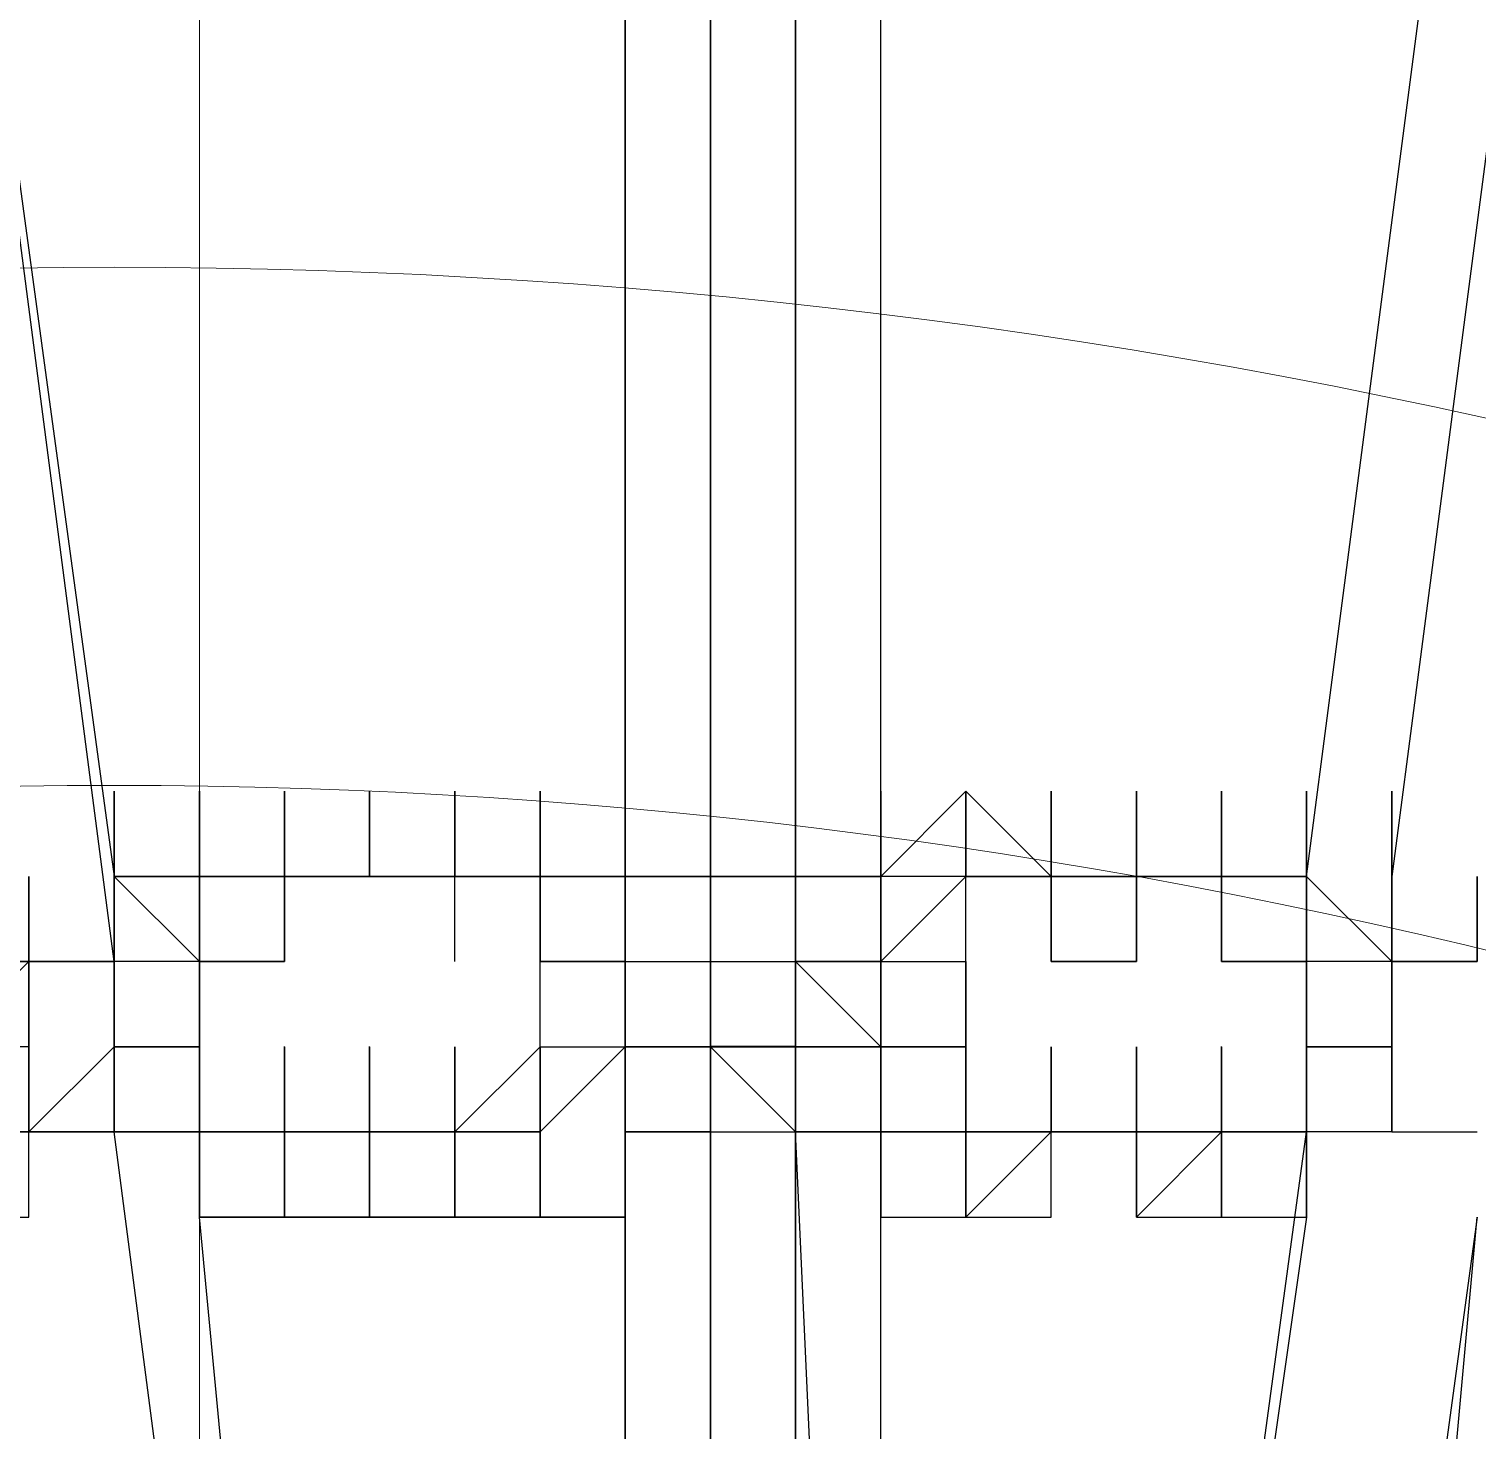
# Model space of a CAD drawing. Header units: inches. Extents: x 3324238 to 135265466, y -1036581 to 20094598.
# Drawn here: x 3353511.255 to 3353512.625, y -519249.617 to -519248.292 of the extents above; entities that cross this region are included whole.
import ezdxf

# ---------------------------------------------------------------- set-up
doc = ezdxf.new("R2010")
doc.units = ezdxf.units.IN
doc.header["$MEASUREMENT"] = 0
doc.layers.add('PDF_Geometry', color=7, linetype='Continuous')

msp = doc.modelspace()

# ---------------------------------------------------------------- linework, layer by layer
at = {"layer": 'PDF_Geometry', "color": 32, "lineweight": 13, "true_color": 0xdd6e00}
for points in [[(3353522.7765, -519332.0817), (3353522.7765, -519254.4915, 1.00015), (3353499.8943, -519254.4915)], [(3353517.2977, -519332.0817), (3353517.2977, -519254.4915, 1.002038), (3353505.3731, -519254.4915), (3353505.3731, -519332.0817)], [(3353516.8143, -519332.0817), (3353516.8143, -519254.4915, 1.000988), (3353505.8566, -519254.4915), (3353505.8566, -519332.0817)]]:
    msp.add_lwpolyline(points, format="xyb", dxfattribs=at)
at = {"layer": 'PDF_Geometry', "color": 252, "lineweight": 13, "true_color": 0x979797}
msp.add_lwpolyline([(3353511.2548, -519254.4915), (3353511.416, -519254.4915), (3353511.416, -519245.6286)], dxfattribs=at)
at = {"layer": 'PDF_Geometry', "lineweight": 25}
for points in [[(3353511.7383, -519249.1738), (3353511.7383, -519249.0932), (3353511.7383, -519249.0126), (3353511.7383, -519249.0932), (3353511.7383, -519249.1738), (3353511.8189, -519249.1738), (3353511.8189, -519249.0932), (3353511.8189, -519249.0126), (3353511.8189, -519249.0932), (3353511.8189, -519249.0126), (3353511.8189, -519249.0932), (3353511.8189, -519247.2401), (3353511.8994, -519247.2401), (3353511.98, -519247.2401), (3353511.98, -519247.1595)], [(3353512.0606, -519249.1738), (3353512.0606, -519249.0932), (3353512.0606, -519249.1738), (3353512.0606, -519249.0932), (3353512.0606, -519249.1738), (3353512.0606, -519249.0932), (3353511.98, -519249.0932), (3353511.98, -519249.1738), (3353511.98, -519249.2544), (3353511.98, -519249.1738), (3353511.98, -519249.0932), (3353511.98, -519249.1738), (3353511.98, -519249.0932), (3353511.98, -519249.0126), (3353511.98, -519249.0932), (3353511.98, -519249.0126), (3353511.98, -519249.0932), (3353511.98, -519247.2401), (3353511.98, -519247.1595)], [(3353512.7857, -519247.1595), (3353512.7857, -519247.2401), (3353512.544, -519249.0932)], [(3353511.6577, -519249.0126), (3353511.6577, -519249.0932), (3353511.6577, -519249.0126), (3353511.6577, -519249.0932), (3353511.6577, -519249.0126), (3353511.6577, -519249.0932), (3353511.6577, -519249.0126), (3353511.6577, -519249.0932), (3353511.6577, -519249.0126), (3353511.6577, -519249.0932), (3353511.6577, -519249.0126), (3353511.6577, -519249.0932), (3353511.7383, -519249.0932), (3353511.7383, -519249.1738), (3353511.7383, -519249.0932), (3353511.8189, -519249.0932), (3353511.8189, -519249.0126), (3353511.8189, -519249.0932), (3353511.8189, -519249.0126), (3353511.8189, -519249.0932), (3353511.8189, -519249.0126), (3353511.8189, -519249.0932), (3353511.8189, -519249.0126), (3353511.8189, -519249.0932), (3353511.8189, -519249.0126), (3353511.8189, -519249.0932), (3353511.8189, -519249.0126), (3353511.8189, -519249.0932), (3353511.8189, -519249.0126), (3353511.8189, -519249.0932), (3353511.8189, -519247.2401), (3353511.8189, -519249.0932), (3353511.8189, -519249.0126)], [(3353511.8994, -519251.1075), (3353511.8994, -519249.3349), (3353511.8994, -519249.2544), (3353511.8994, -519249.1738), (3353511.8994, -519249.0932), (3353511.8994, -519249.0126), (3353511.8994, -519249.0932), (3353511.8994, -519249.1738), (3353511.8994, -519249.2544), (3353511.8994, -519249.1738), (3353511.8994, -519249.0932), (3353511.8994, -519249.0126), (3353511.8994, -519249.0932), (3353511.8994, -519249.0126), (3353511.8994, -519249.0932), (3353511.8994, -519249.1738), (3353511.8994, -519249.0932), (3353511.8994, -519247.2401), (3353511.8994, -519249.0932), (3353511.8994, -519249.1738), (3353511.8994, -519249.0932), (3353511.8994, -519249.1738), (3353511.8994, -519249.2544), (3353511.8994, -519249.3349), (3353511.8189, -519249.3349), (3353511.8189, -519249.4155), (3353511.8189, -519249.3349), (3353511.8189, -519249.2544), (3353511.8189, -519249.1738), (3353511.8189, -519249.0932), (3353511.8994, -519249.0932), (3353511.8189, -519249.0932), (3353511.8189, -519249.1738), (3353511.8994, -519249.1738), (3353511.8994, -519249.2544)], [(3353511.8189, -519251.1075), (3353511.8189, -519249.3349), (3353511.8994, -519249.3349), (3353511.8994, -519249.2544), (3353511.8994, -519249.1738), (3353511.98, -519249.1738), (3353511.98, -519249.0932), (3353511.98, -519249.1738), (3353511.98, -519249.0932), (3353511.98, -519249.0126), (3353511.98, -519249.0932), (3353511.98, -519247.2401), (3353511.98, -519249.0932), (3353511.98, -519249.1738), (3353511.98, -519249.0932), (3353511.98, -519249.1738), (3353511.98, -519249.0932), (3353511.98, -519249.1738), (3353511.98, -519249.0932), (3353511.98, -519249.1738)], [(3353511.98, -519251.1075), (3353511.98, -519249.3349), (3353512.0606, -519249.3349), (3353511.98, -519249.3349), (3353512.0606, -519249.3349), (3353512.0606, -519249.2543), (3353512.0606, -519249.1738), (3353512.0606, -519249.2543), (3353512.0606, -519249.3349), (3353512.1411, -519249.3349), (3353512.1411, -519249.2544), (3353512.1411, -519249.3349), (3353512.0606, -519249.3349), (3353512.0606, -519249.2544), (3353512.0606, -519249.1738), (3353512.0606, -519249.0932), (3353512.0606, -519249.1738), (3353512.0606, -519249.0932), (3353512.0606, -519247.2401)], [(3353511.98, -519247.2401), (3353511.98, -519249.0932), (3353511.98, -519249.1738), (3353511.98, -519249.0932), (3353511.98, -519249.1738), (3353512.0606, -519249.1738), (3353512.1411, -519249.1738), (3353512.1411, -519249.0932), (3353512.1411, -519249.0126), (3353512.1411, -519249.0932), (3353512.2217, -519249.0932), (3353512.2217, -519249.0126), (3353512.2217, -519249.0932), (3353512.2217, -519249.0126), (3353512.2217, -519249.0932), (3353512.2217, -519249.0126), (3353512.2217, -519249.0932), (3353512.2217, -519249.0126), (3353512.2217, -519249.0932), (3353512.1411, -519249.0932), (3353512.1411, -519249.0126), (3353512.1411, -519249.0932), (3353512.1411, -519249.0126), (3353512.1411, -519249.0932), (3353512.1411, -519249.0126), (3353512.1411, -519249.0932), (3353512.2217, -519249.0932), (3353512.1411, -519249.0932), (3353512.1411, -519249.0126), (3353512.1411, -519249.0932), (3353512.1411, -519249.0126), (3353512.1411, -519249.0932), (3353512.1411, -519249.0126), (3353512.1411, -519249.0932), (3353512.2217, -519249.0932), (3353512.3023, -519249.0932)], [(3353512.4634, -519249.3349), (3353512.4634, -519249.2544), (3353512.4634, -519249.1738), (3353512.4634, -519249.0932), (3353512.7051, -519247.2401), (3353512.7857, -519247.2401), (3353512.7857, -519247.3206), (3353512.7857, -519247.2401)], [(3353511.5771, -519251.1881), (3353511.3354, -519249.3349), (3353511.3354, -519249.2544), (3353511.3354, -519249.1738), (3353511.0937, -519247.3206), (3353511.3354, -519249.0932), (3353511.3354, -519249.0126), (3353511.3354, -519249.0932), (3353511.416, -519249.0932), (3353511.4966, -519249.0932), (3353511.5771, -519249.0932), (3353511.4966, -519249.0932), (3353511.4966, -519249.0126), (3353511.4966, -519249.0932), (3353511.4966, -519249.0126), (3353511.4966, -519249.0932), (3353511.4966, -519249.1738), (3353511.416, -519249.1738), (3353511.416, -519249.2544), (3353511.3354, -519249.2544), (3353511.3354, -519249.3349), (3353511.3354, -519249.2544), (3353511.3354, -519249.3349), (3353511.416, -519249.3349), (3353511.416, -519249.2544), (3353511.3354, -519249.2544), (3353511.3354, -519249.1738), (3353511.3354, -519249.2544), (3353511.416, -519249.2544), (3353511.416, -519249.1738), (3353511.416, -519249.0932), (3353511.416, -519249.1738)], [(3353511.2548, -519249.2543), (3353511.2548, -519249.3349), (3353511.2548, -519249.2544), (3353511.2548, -519249.3349), (3353511.1743, -519249.3349), (3353511.1743, -519249.2544), (3353511.1743, -519249.1738), (3353511.1743, -519249.0932), (3353511.1743, -519249.1738), (3353511.1743, -519249.2544), (3353511.2548, -519249.1738), (3353511.3354, -519249.1738), (3353511.3354, -519249.0932), (3353511.3354, -519249.0126), (3353511.3354, -519249.0932), (3353511.416, -519249.1738), (3353511.416, -519249.0932), (3353511.416, -519249.0126), (3353511.416, -519249.0932), (3353511.4966, -519249.0932)], [(3353511.2548, -519249.3349), (3353511.2548, -519249.2544), (3353511.2548, -519249.3349), (3353511.2548, -519249.2544), (3353511.2548, -519249.3349), (3353511.3354, -519249.3349), (3353511.3354, -519249.2544), (3353511.3354, -519249.3349), (3353511.3354, -519249.2544), (3353511.3354, -519249.1738), (3353511.3354, -519249.0932), (3353511.3354, -519249.1738), (3353511.3354, -519249.0932), (3353511.3354, -519249.0126), (3353511.3354, -519249.0932), (3353511.3354, -519249.1738), (3353511.3354, -519249.2544), (3353511.3354, -519249.1738)], [(3353511.98, -519249.0126), (3353511.98, -519249.0932), (3353511.98, -519249.0126), (3353511.98, -519249.0932), (3353511.98, -519249.1738), (3353511.98, -519249.0932), (3353511.98, -519249.1738), (3353511.98, -519249.2544), (3353511.98, -519249.3349), (3353511.98, -519249.2544), (3353511.98, -519249.3349), (3353511.98, -519249.2544), (3353511.98, -519249.3349), (3353512.0606, -519249.3349), (3353511.98, -519249.3349), (3353511.8994, -519249.2544), (3353511.8994, -519249.1738), (3353511.8994, -519249.0932), (3353511.8994, -519249.0126), (3353511.8994, -519249.0932), (3353511.8994, -519249.0126), (3353511.8994, -519249.0932), (3353511.8994, -519249.1738), (3353511.8994, -519249.2544), (3353511.8994, -519249.1738), (3353511.8994, -519249.0932), (3353511.8994, -519249.1738), (3353511.8994, -519249.2544), (3353511.8994, -519249.1738), (3353511.8994, -519249.2544), (3353511.8994, -519249.1738), (3353511.8994, -519249.2544), (3353511.8994, -519249.1738), (3353511.8994, -519249.0932), (3353511.8994, -519249.1738), (3353511.8994, -519249.0932), (3353511.8994, -519249.1738), (3353511.8994, -519249.0932), (3353511.98, -519249.0932), (3353511.8994, -519249.0932), (3353511.8994, -519249.1738), (3353511.8994, -519249.0932), (3353511.8994, -519249.0126), (3353511.8994, -519249.0932), (3353511.8994, -519249.1738), (3353511.8994, -519249.2544), (3353511.8189, -519249.2544), (3353511.8189, -519249.1738), (3353511.8189, -519249.0932), (3353511.8189, -519249.1738), (3353511.8189, -519249.0932), (3353511.8189, -519249.0126), (3353511.8189, -519249.0932), (3353511.7383, -519249.0932), (3353511.6577, -519249.0932), (3353511.5771, -519249.0932), (3353511.5771, -519249.0126), (3353511.5771, -519249.0932), (3353511.5771, -519249.0126), (3353511.5771, -519249.0932), (3353511.4966, -519249.0932), (3353511.416, -519249.0932), (3353511.416, -519249.1738), (3353511.416, -519249.2544), (3353511.416, -519249.3349), (3353511.3354, -519249.3349), (3353511.416, -519249.3349)], [(3353511.416, -519249.0932), (3353511.416, -519249.0126)], [(3353511.5771, -519249.0932), (3353511.5771, -519249.0126), (3353511.5771, -519249.0932), (3353511.6577, -519249.0932), (3353511.7383, -519249.0932), (3353511.6577, -519249.0932), (3353511.6577, -519249.0126), (3353511.6577, -519249.0932), (3353511.5771, -519249.0932), (3353511.4966, -519249.0932)], [(3353511.4966, -519249.0932), (3353511.4966, -519249.0126)], [(3353511.6577, -519249.4155), (3353511.5771, -519249.4155), (3353511.5771, -519249.3349), (3353511.5771, -519249.4155), (3353511.6577, -519249.4155), (3353511.7383, -519249.4155), (3353511.8189, -519249.4155), (3353511.7383, -519249.4155), (3353511.7383, -519249.3349), (3353511.7383, -519249.2544), (3353511.8189, -519249.2544), (3353511.8189, -519249.1738), (3353511.7383, -519249.1738), (3353511.7383, -519249.0932), (3353511.6577, -519249.0932), (3353511.7383, -519249.0932), (3353511.7383, -519249.0126)], [(3353511.5771, -519249.0932), (3353511.5771, -519249.0126)], [(3353511.6577, -519249.1738), (3353511.6577, -519249.0932), (3353511.7383, -519249.0932), (3353511.7383, -519249.0126), (3353511.7383, -519249.0932), (3353511.7383, -519249.0126), (3353511.7383, -519249.0932), (3353511.8189, -519249.0932), (3353511.8189, -519249.0126), (3353511.8189, -519249.0932), (3353511.8189, -519249.1738), (3353511.8189, -519249.2544), (3353511.8189, -519249.3349), (3353511.8189, -519249.2544), (3353511.8189, -519249.1738), (3353511.8189, -519249.0932), (3353511.8189, -519249.0126), (3353511.8189, -519249.0932), (3353511.8994, -519249.0932), (3353511.8994, -519249.1738), (3353511.8994, -519249.2544), (3353511.8994, -519249.3349)], [(3353511.6577, -519249.0932), (3353511.6577, -519249.0126)], [(3353511.6577, -519249.0932), (3353511.6577, -519249.0126)], [(3353511.6577, -519249.0932), (3353511.6577, -519249.0126)], [(3353511.6577, -519249.0932), (3353511.6577, -519249.0126)], [(3353511.6577, -519249.0932), (3353511.6577, -519249.0126)], [(3353511.6577, -519249.0932), (3353511.6577, -519249.0126)], [(3353511.6577, -519249.0932), (3353511.6577, -519249.0126)], [(3353511.6577, -519249.0932), (3353511.6577, -519249.0126)], [(3353511.6577, -519249.0932), (3353511.6577, -519249.0126)], [(3353511.6577, -519249.0932), (3353511.6577, -519249.0126)], [(3353511.6577, -519249.0932), (3353511.6577, -519249.0126)], [(3353511.8188, -519249.0932), (3353511.8188, -519249.0126)], [(3353511.8188, -519249.0932), (3353511.8188, -519249.0126)], [(3353511.8188, -519249.0932), (3353511.8188, -519249.0126)], [(3353511.8189, -519249.1738), (3353511.8189, -519249.0932), (3353511.8189, -519249.0126)], [(3353511.8189, -519249.0932), (3353511.8189, -519249.0126)], [(3353511.8189, -519249.0932), (3353511.8189, -519249.0126)], [(3353511.8994, -519249.1738), (3353511.8994, -519249.0932), (3353511.8994, -519249.0126)], [(3353511.8994, -519249.0126), (3353511.8994, -519249.0932), (3353511.8994, -519249.1738), (3353511.8994, -519249.2544), (3353511.8994, -519249.1738), (3353511.8994, -519249.2544), (3353511.8994, -519249.1738), (3353511.8994, -519249.0932)], [(3353512.0606, -519249.1738), (3353512.0606, -519249.0932), (3353511.98, -519249.0932), (3353511.98, -519249.0126), (3353511.98, -519249.0932), (3353511.98, -519249.1738), (3353511.98, -519249.2544), (3353511.8994, -519249.2544), (3353511.8994, -519249.1738), (3353511.8994, -519249.0932), (3353511.8994, -519249.0126)], [(3353511.8994, -519249.0932), (3353511.8994, -519249.0126)], [(3353511.8994, -519249.0932), (3353511.8994, -519249.0126)], [(3353511.8994, -519249.0932), (3353511.8994, -519249.0126)], [(3353511.8994, -519249.0126), (3353511.8994, -519249.0932), (3353511.8994, -519249.1738), (3353511.98, -519249.1738), (3353511.98, -519249.0932), (3353511.98, -519249.1738), (3353511.98, -519249.0932), (3353511.98, -519249.1738), (3353511.98, -519249.0932), (3353511.98, -519249.1738), (3353511.98, -519249.0932), (3353511.98, -519249.0126), (3353511.98, -519249.0932), (3353511.98, -519249.0126)], [(3353511.8994, -519249.0932), (3353511.8994, -519249.0126)], [(3353511.8994, -519249.0932), (3353511.8994, -519249.0126)], [(3353511.8994, -519249.0932), (3353511.8994, -519249.0126)], [(3353511.8994, -519249.0932), (3353511.8994, -519249.0126)], [(3353511.8994, -519249.0932), (3353511.8994, -519249.0126)], [(3353511.8994, -519249.0932), (3353511.8994, -519249.0126)], [(3353512.0606, -519249.2543), (3353512.0606, -519249.1738), (3353511.98, -519249.1738), (3353511.98, -519249.0932), (3353511.98, -519249.0126)], [(3353511.98, -519249.0932), (3353511.98, -519249.0126)], [(3353511.98, -519249.0932), (3353511.98, -519249.0126)], [(3353511.98, -519249.1738), (3353511.98, -519249.0932), (3353511.98, -519249.0126)], [(3353511.98, -519249.0932), (3353511.98, -519249.0126)], [(3353511.98, -519249.0932), (3353511.98, -519249.0126)], [(3353511.98, -519249.0932), (3353511.98, -519249.0126)], [(3353511.98, -519249.0932), (3353511.98, -519249.1738), (3353511.98, -519249.0932), (3353511.98, -519249.0126)], [(3353511.98, -519249.0932), (3353511.98, -519249.0126)], [(3353512.2217, -519251.1075), (3353512.4634, -519249.3349), (3353512.4634, -519249.2544), (3353512.4634, -519249.1738), (3353512.4634, -519249.0932), (3353512.4634, -519249.0126), (3353512.4634, -519249.0932), (3353512.4634, -519249.0126), (3353512.4634, -519249.0932), (3353512.4634, -519249.0126), (3353512.4634, -519249.0932), (3353512.4634, -519249.0126), (3353512.4634, -519249.0932), (3353512.3829, -519249.0932), (3353512.3829, -519249.0126), (3353512.3829, -519249.0932), (3353512.3829, -519249.0126), (3353512.3829, -519249.0932), (3353512.3829, -519249.0126), (3353512.3829, -519249.0932), (3353512.3829, -519249.0126), (3353512.3829, -519249.0932), (3353512.3023, -519249.0932), (3353512.2217, -519249.0932), (3353512.1411, -519249.0932), (3353512.1411, -519249.0126), (3353512.1411, -519249.0932), (3353512.1411, -519249.0126), (3353512.1411, -519249.0932), (3353512.1411, -519249.0126), (3353512.1411, -519249.0932), (3353512.1411, -519249.0126), (3353512.1411, -519249.0932), (3353512.1411, -519249.0126), (3353512.1411, -519249.0932), (3353512.1411, -519249.0126), (3353512.1411, -519249.0932), (3353512.2217, -519249.0932), (3353512.1411, -519249.0932), (3353512.0606, -519249.0932), (3353512.0606, -519249.0126), (3353512.0606, -519249.0932), (3353512.0606, -519249.0126), (3353512.0606, -519249.0932), (3353512.0606, -519249.0126), (3353512.0606, -519249.0932), (3353512.0606, -519249.1738), (3353512.0606, -519249.0932), (3353512.0606, -519249.0126)], [(3353512.0606, -519249.0932), (3353512.0606, -519249.0126)], [(3353512.0606, -519249.0932), (3353512.0606, -519249.0126)], [(3353512.0606, -519249.0932), (3353512.0606, -519249.0126)], [(3353512.0606, -519249.0932), (3353512.0606, -519249.0126)], [(3353512.0606, -519249.0932), (3353512.0606, -519249.0126)], [(3353512.0606, -519249.0932), (3353512.0606, -519249.0126)], [(3353512.0606, -519249.0932), (3353512.0606, -519249.0126)], [(3353512.0606, -519249.0932), (3353512.0606, -519249.0126)], [(3353512.0606, -519249.0932), (3353512.0606, -519249.0126)], [(3353512.1411, -519249.0932), (3353512.1411, -519249.0126)], [(3353512.1411, -519249.0932), (3353512.1411, -519249.0126)], [(3353512.1411, -519249.0932), (3353512.1411, -519249.0126)], [(3353512.1411, -519249.0932), (3353512.1411, -519249.0126)], [(3353512.1411, -519249.0932), (3353512.1411, -519249.0126)], [(3353512.2217, -519249.0932), (3353512.2217, -519249.0126)], [(3353512.2217, -519249.0932), (3353512.2217, -519249.0126)], [(3353512.3023, -519249.4155), (3353512.3829, -519249.3349), (3353512.3829, -519249.2544), (3353512.3829, -519249.3349), (3353512.4634, -519249.3349), (3353512.4634, -519249.4155), (3353512.4634, -519249.3349), (3353512.4634, -519249.2544), (3353512.4634, -519249.1738), (3353512.3829, -519249.1738), (3353512.4634, -519249.1738), (3353512.3829, -519249.1738), (3353512.3829, -519249.0932), (3353512.3023, -519249.0932), (3353512.3829, -519249.0932), (3353512.4634, -519249.0932), (3353512.4634, -519249.0126), (3353512.4634, -519249.0932), (3353512.4634, -519249.1738), (3353512.4634, -519249.2544), (3353512.544, -519249.2544), (3353512.544, -519249.3349), (3353512.544, -519249.2544), (3353512.544, -519249.3349), (3353512.544, -519249.2544), (3353512.544, -519249.1738), (3353512.544, -519249.0932), (3353512.544, -519249.0126), (3353512.544, -519249.0932), (3353512.544, -519249.1738), (3353512.4634, -519249.0932), (3353512.3829, -519249.0932), (3353512.3829, -519249.1738), (3353512.3829, -519249.0932), (3353512.3829, -519249.1738), (3353512.3829, -519249.0932)], [(3353512.3023, -519249.0932), (3353512.3023, -519249.0126)], [(3353512.3023, -519249.0932), (3353512.3023, -519249.0126)], [(3353512.3023, -519249.0932), (3353512.3023, -519249.0126)], [(3353512.3023, -519249.0932), (3353512.3023, -519249.0126)], [(3353512.3828, -519249.0932), (3353512.3828, -519249.0126)], [(3353512.3829, -519249.1738), (3353512.3829, -519249.0932), (3353512.3829, -519249.0126)], [(3353512.3829, -519249.0932), (3353512.3829, -519249.0126)], [(3353512.3829, -519249.0932), (3353512.3829, -519249.0126)], [(3353512.3829, -519249.0932), (3353512.3829, -519249.0126)], [(3353512.4634, -519249.0932), (3353512.4634, -519249.0126)], [(3353512.4634, -519249.0932), (3353512.4634, -519249.0126)], [(3353512.4634, -519249.0932), (3353512.4634, -519249.0126)], [(3353512.4634, -519249.1738), (3353512.4634, -519249.0932), (3353512.4634, -519249.0126)], [(3353512.544, -519249.0932), (3353512.544, -519249.0126)], [(3353511.1743, -519249.1738), (3353511.2548, -519249.1738), (3353511.2548, -519249.0932), (3353511.2548, -519249.1738), (3353511.2548, -519249.0932), (3353511.2548, -519249.1738), (3353511.2548, -519249.0932), (3353511.2548, -519249.1738), (3353511.2548, -519249.0932), (3353511.2548, -519249.1738), (3353511.2548, -519249.0932), (3353511.2548, -519249.1738), (3353511.2548, -519249.0932), (3353511.2548, -519249.1738), (3353511.1743, -519249.1738)], [(3353511.1743, -519249.3349), (3353511.2548, -519249.3349), (3353511.2548, -519249.2544), (3353511.2548, -519249.3349), (3353511.2548, -519249.2544), (3353511.2548, -519249.1738), (3353511.2548, -519249.0932), (3353511.2548, -519249.1738), (3353511.3354, -519249.1738), (3353511.3354, -519249.2544), (3353511.3354, -519249.1738), (3353511.3354, -519249.2544), (3353511.3354, -519249.1738), (3353511.3354, -519249.0932), (3353511.3354, -519249.1738), (3353511.2548, -519249.1738)], [(3353511.5771, -519251.1075), (3353511.416, -519249.4155), (3353511.416, -519249.3349), (3353511.416, -519249.2544), (3353511.416, -519249.3349), (3353511.416, -519249.2544), (3353511.416, -519249.3349), (3353511.416, -519249.2544), (3353511.416, -519249.1738), (3353511.416, -519249.0932), (3353511.416, -519249.1738), (3353511.4966, -519249.1738), (3353511.416, -519249.1738), (3353511.416, -519249.0932), (3353511.416, -519249.1738), (3353511.3354, -519249.1738), (3353511.3354, -519249.2544), (3353511.3354, -519249.1738), (3353511.3354, -519249.2544), (3353511.3354, -519249.3349), (3353511.2548, -519249.3349), (3353511.2548, -519249.2544), (3353511.2548, -519249.3349), (3353511.2548, -519249.2544), (3353511.2548, -519249.3349), (3353511.2548, -519249.2544), (3353511.2548, -519249.3349), (3353511.2548, -519249.2544), (3353511.2548, -519249.3349), (3353511.2548, -519249.2544), (3353511.2548, -519249.1738), (3353511.2548, -519249.2544), (3353511.2548, -519249.3349), (3353511.2548, -519249.2544), (3353511.2548, -519249.3349), (3353511.2548, -519249.2544)], [(3353511.3354, -519249.2543), (3353511.3354, -519249.1738), (3353511.3354, -519249.0932)], [(3353511.3354, -519249.3349), (3353511.3354, -519249.2544), (3353511.3354, -519249.1738), (3353511.3354, -519249.0932)], [(3353511.3354, -519249.0932), (3353511.416, -519249.0932), (3353511.3354, -519249.0932)], [(3353511.416, -519249.1738), (3353511.416, -519249.0932)], [(3353511.4966, -519249.1738), (3353511.4966, -519249.0932)], [(3353511.7383, -519249.4155), (3353511.6577, -519249.4155), (3353511.6577, -519249.3349), (3353511.6577, -519249.4155), (3353511.5771, -519249.4155), (3353511.5771, -519249.3349), (3353511.6577, -519249.3349), (3353511.6577, -519249.4155), (3353511.6577, -519249.3349), (3353511.5771, -519249.3349), (3353511.5771, -519249.4155), (3353511.4966, -519249.4155), (3353511.5771, -519249.4155), (3353511.5771, -519249.3349), (3353511.6577, -519249.3349), (3353511.6577, -519249.2544), (3353511.6577, -519249.3349), (3353511.6577, -519249.2544), (3353511.6577, -519249.3349), (3353511.6577, -519249.2544), (3353511.6577, -519249.3349), (3353511.6577, -519249.2544), (3353511.6577, -519249.3349), (3353511.6577, -519249.2544), (3353511.6577, -519249.3349), (3353511.6577, -519249.2544), (3353511.6577, -519249.3349), (3353511.7383, -519249.3349), (3353511.7383, -519249.4155), (3353511.7383, -519249.3349), (3353511.7383, -519249.4155), (3353511.7383, -519249.3349), (3353511.7383, -519249.4155), (3353511.8189, -519249.4155), (3353511.8189, -519249.3349), (3353511.8189, -519249.2544), (3353511.8189, -519249.1738), (3353511.8189, -519249.0932)], [(3353511.4966, -519249.0932), (3353511.4966, -519249.1738), (3353511.4966, -519249.0932)], [(3353511.4966, -519249.0932), (3353511.4966, -519249.1738)], [(3353511.4966, -519249.0932), (3353511.4966, -519249.1738)], [(3353511.5771, -519249.0932), (3353511.4966, -519249.0932)], [(3353511.6577, -519249.0932), (3353511.5771, -519249.0932), (3353511.6577, -519249.0932)], [(3353511.7383, -519249.0932), (3353511.6577, -519249.0932), (3353511.7383, -519249.0932)], [(3353511.7383, -519249.0932), (3353511.6577, -519249.0932), (3353511.7383, -519249.0932)], [(3353511.7383, -519249.0932), (3353511.6577, -519249.0932), (3353511.7383, -519249.0932)], [(3353511.8188, -519249.0932), (3353511.7383, -519249.0932)], [(3353511.7383, -519249.0932), (3353511.7383, -519249.1738), (3353511.7383, -519249.0932)], [(3353511.7383, -519249.1738), (3353511.7383, -519249.0932)], [(3353511.7383, -519249.1738), (3353511.7383, -519249.0932)], [(3353511.7383, -519249.1738), (3353511.7383, -519249.0932)], [(3353511.7383, -519249.1738), (3353511.7383, -519249.0932)], [(3353511.7383, -519249.0932), (3353511.7383, -519249.1738)], [(3353511.8188, -519249.1738), (3353511.8188, -519249.0932)], [(3353511.8188, -519249.1738), (3353511.8188, -519249.0932)], [(3353511.8994, -519249.2543), (3353511.8994, -519249.1738), (3353511.8994, -519249.0932), (3353511.8188, -519249.0932)], [(3353511.8189, -519249.2544), (3353511.8189, -519249.1738), (3353511.8189, -519249.0932), (3353511.8189, -519249.1738)], [(3353511.8189, -519249.0932), (3353511.8994, -519249.0932)], [(3353511.8189, -519249.1738), (3353511.8189, -519249.0932)], [(3353511.8189, -519249.1738), (3353511.8189, -519249.0932)], [(3353511.8994, -519249.2543), (3353511.8994, -519249.1738), (3353511.8994, -519249.2543), (3353511.8994, -519249.1738), (3353511.8994, -519249.0932), (3353511.8994, -519249.1738)], [(3353511.8994, -519249.1738), (3353511.8994, -519249.0932)], [(3353511.8994, -519249.2543), (3353511.8994, -519249.1738), (3353511.8994, -519249.0932)], [(3353511.8994, -519249.1738), (3353511.8994, -519249.0932)], [(3353511.8994, -519249.0932), (3353511.8994, -519249.1738)], [(3353511.98, -519249.0932), (3353511.8994, -519249.0932), (3353511.98, -519249.0932)], [(3353511.8994, -519249.1738), (3353511.98, -519249.1738), (3353511.98, -519249.2544), (3353511.98, -519249.1738), (3353511.98, -519249.2544), (3353511.98, -519249.1738), (3353511.98, -519249.2544), (3353511.98, -519249.1738), (3353511.98, -519249.0932), (3353512.0606, -519249.0932)], [(3353511.8994, -519249.1738), (3353511.8994, -519249.0932)], [(3353511.8994, -519249.2544), (3353511.8994, -519249.1738), (3353511.8994, -519249.0932), (3353511.8994, -519249.1738)], [(3353511.8994, -519249.1738), (3353511.8994, -519249.0932)], [(3353511.8994, -519249.1738), (3353511.8994, -519249.0932)], [(3353511.98, -519249.1738), (3353511.98, -519249.0932)], [(3353511.98, -519249.1738), (3353511.98, -519249.0932)], [(3353511.98, -519249.1738), (3353511.98, -519249.0932)], [(3353511.98, -519249.1738), (3353511.98, -519249.0932)], [(3353511.98, -519249.1738), (3353511.98, -519249.0932)], [(3353511.98, -519249.1738), (3353511.98, -519249.0932)], [(3353511.98, -519249.1738), (3353511.98, -519249.0932)], [(3353511.98, -519249.0932), (3353512.0606, -519249.0932), (3353511.98, -519249.0932)], [(3353511.98, -519249.1738), (3353511.98, -519249.0932)], [(3353511.98, -519249.3349), (3353511.98, -519249.2543), (3353511.98, -519249.1738), (3353511.98, -519249.0932)], [(3353511.98, -519249.2544), (3353511.98, -519249.1738), (3353511.98, -519249.0932)], [(3353512.0606, -519249.1738), (3353512.0606, -519249.0932)], [(3353512.0606, -519249.1738), (3353512.0606, -519249.0932)], [(3353512.0606, -519249.1738), (3353512.0606, -519249.0932)], [(3353512.0606, -519249.1738), (3353512.0606, -519249.0932)], [(3353512.0606, -519249.1738), (3353512.0606, -519249.0932)], [(3353512.0606, -519249.1738), (3353512.0606, -519249.0932)], [(3353512.0606, -519249.1738), (3353512.0606, -519249.0932)], [(3353512.1411, -519249.0932), (3353512.0606, -519249.1738)], [(3353512.0606, -519249.1738), (3353512.0606, -519249.0932)], [(3353512.2217, -519249.0932), (3353512.1411, -519249.0932)], [(3353512.544, -519249.0932), (3353512.544, -519249.1738), (3353512.544, -519249.0932), (3353512.544, -519249.1738), (3353512.544, -519249.0932), (3353512.544, -519249.1738), (3353512.544, -519249.0932), (3353512.544, -519249.1738), (3353512.544, -519249.2544), (3353512.544, -519249.3349), (3353512.4634, -519249.3349), (3353512.3829, -519249.3349), (3353512.3829, -519249.2544), (3353512.3829, -519249.3349), (3353512.3829, -519249.4155), (3353512.3829, -519249.3349), (3353512.3829, -519249.2544), (3353512.3829, -519249.3349), (3353512.3023, -519249.3349), (3353512.3023, -519249.2544), (3353512.3023, -519249.3349), (3353512.3829, -519249.3349), (3353512.3829, -519249.2544), (3353512.3829, -519249.3349), (3353512.3829, -519249.2544), (3353512.3829, -519249.3349), (3353512.3023, -519249.3349), (3353512.3829, -519249.3349), (3353512.3023, -519249.3349), (3353512.3023, -519249.4155), (3353512.3829, -519249.4155), (3353512.4634, -519249.4155), (3353512.4634, -519249.3349), (3353512.4634, -519249.2544), (3353512.4634, -519249.3349), (3353512.4634, -519249.4155), (3353512.2217, -519251.1075)], [(3353512.3829, -519249.0932), (3353512.3023, -519249.0932)], [(3353512.3829, -519249.1738), (3353512.3829, -519249.0932), (3353512.3829, -519249.1738)], [(3353512.3829, -519249.1738), (3353512.3829, -519249.0932)], [(3353512.544, -519249.1738), (3353512.4634, -519249.1738), (3353512.4634, -519249.0932)], [(3353512.4634, -519249.1738), (3353512.4634, -519249.0932)], [(3353512.544, -519249.1738), (3353512.544, -519249.0932)], [(3353512.544, -519249.1738), (3353512.544, -519249.0932)], [(3353511.416, -519249.3349), (3353511.416, -519249.2544), (3353511.3354, -519249.2544), (3353511.3354, -519249.1738), (3353511.3354, -519249.2544), (3353511.2548, -519249.3349), (3353511.3354, -519249.3349), (3353511.3354, -519249.2544), (3353511.3354, -519249.1738), (3353511.3354, -519249.2544), (3353511.3354, -519249.3349)], [(3353511.416, -519249.1738), (3353511.416, -519249.2544), (3353511.416, -519249.1738)], [(3353511.416, -519249.2543), (3353511.416, -519249.1738)], [(3353511.416, -519249.2543), (3353511.416, -519249.1738)], [(3353511.6577, -519251.1075), (3353511.6577, -519251.1881), (3353511.7383, -519251.1881), (3353511.8189, -519251.1881), (3353511.8189, -519251.1075), (3353511.8189, -519249.4155), (3353511.8189, -519249.3349), (3353511.8189, -519249.2544), (3353511.8189, -519249.1738), (3353511.8189, -519249.2544), (3353511.8189, -519249.1738), (3353511.8189, -519249.2544), (3353511.8994, -519249.2544)], [(3353511.7383, -519249.2544), (3353511.7383, -519249.1738)], [(3353511.7383, -519249.3349), (3353511.7383, -519249.2544), (3353511.7383, -519249.3349), (3353511.7383, -519249.2544), (3353511.7383, -519249.1738)], [(3353511.8188, -519249.2544), (3353511.8188, -519249.1738)], [(3353511.8188, -519249.3349), (3353511.8188, -519249.2543), (3353511.8188, -519249.1738)], [(3353511.8188, -519249.2544), (3353511.8188, -519249.1738)], [(3353511.8188, -519249.2544), (3353511.8188, -519249.1738)], [(3353511.8188, -519249.2544), (3353511.8188, -519249.1738)], [(3353511.8189, -519249.2544), (3353511.8189, -519249.1738), (3353511.8189, -519249.2544)], [(3353511.8189, -519249.2544), (3353511.8189, -519249.1738)], [(3353511.8189, -519249.2544), (3353511.8189, -519249.1738)], [(3353511.8189, -519249.2544), (3353511.8189, -519249.1738)], [(3353511.8189, -519249.2544), (3353511.8189, -519249.1738)], [(3353511.8189, -519249.1738), (3353511.8994, -519249.1738)], [(3353511.8189, -519249.2544), (3353511.8189, -519249.1738)], [(3353511.8189, -519249.2544), (3353511.8189, -519249.1738)], [(3353511.8189, -519249.2544), (3353511.8189, -519249.1738)], [(3353511.8189, -519249.2544), (3353511.8189, -519249.1738)], [(3353511.8189, -519249.2544), (3353511.8189, -519249.1738)], [(3353511.8189, -519249.2544), (3353511.8189, -519249.1738)], [(3353511.8189, -519249.2544), (3353511.8189, -519249.1738)], [(3353511.8189, -519249.2544), (3353511.8189, -519249.1738)], [(3353511.8189, -519249.2544), (3353511.8189, -519249.1738)], [(3353511.8189, -519249.2544), (3353511.8189, -519249.1738)], [(3353511.8189, -519249.2544), (3353511.8189, -519249.1738)], [(3353511.8189, -519249.2544), (3353511.8189, -519249.1738)], [(3353511.8994, -519249.2544), (3353511.8994, -519249.1738)], [(3353511.8994, -519249.2544), (3353511.8994, -519249.1738)], [(3353511.8994, -519251.1075), (3353511.8994, -519249.3349), (3353511.8994, -519249.2543), (3353511.8994, -519249.3349), (3353511.98, -519249.3349), (3353511.98, -519249.2544), (3353511.98, -519249.1738), (3353511.98, -519249.2544), (3353512.0606, -519249.2544), (3353512.0606, -519249.3349), (3353512.0606, -519249.2544), (3353512.1411, -519249.2544), (3353512.1411, -519249.1738), (3353512.1411, -519249.2544), (3353512.1411, -519249.3349), (3353512.0606, -519249.3349), (3353512.0606, -519249.4155), (3353512.1411, -519249.4155), (3353512.1411, -519249.3349), (3353512.2217, -519249.3349)], [(3353511.8994, -519249.2544), (3353511.8994, -519249.1738)], [(3353511.8994, -519249.2544), (3353511.98, -519249.2544), (3353511.98, -519249.3349), (3353511.98, -519249.2544), (3353511.98, -519249.1738), (3353512.0606, -519249.2544), (3353511.98, -519249.2544), (3353511.98, -519249.3349), (3353511.98, -519249.2544), (3353511.98, -519249.1738)], [(3353511.8994, -519249.2544), (3353511.8994, -519249.1738)], [(3353511.8994, -519249.2544), (3353511.8994, -519249.1738)], [(3353511.8994, -519249.1738), (3353511.98, -519249.1738)], [(3353511.8994, -519249.2544), (3353511.8994, -519249.1738)], [(3353511.98, -519249.2544), (3353511.98, -519249.1738)], [(3353511.98, -519249.2544), (3353511.98, -519249.1738)], [(3353511.98, -519249.2544), (3353511.98, -519249.1738)], [(3353511.98, -519249.2544), (3353511.98, -519249.1738)], [(3353511.98, -519249.2543), (3353511.98, -519249.1738)], [(3353511.98, -519249.2544), (3353511.98, -519249.1738)], [(3353512.0606, -519249.1738), (3353511.98, -519249.1738)], [(3353511.98, -519249.1738), (3353512.0606, -519249.1738), (3353511.98, -519249.1738)], [(3353511.98, -519249.1738), (3353512.0606, -519249.1738)], [(3353511.98, -519249.2544), (3353511.98, -519249.1738)], [(3353511.98, -519249.2543), (3353511.98, -519249.1738)], [(3353511.98, -519249.2544), (3353511.98, -519249.1738)], [(3353512.0606, -519249.2544), (3353512.0606, -519249.1738)], [(3353512.0606, -519249.2544), (3353512.0606, -519249.1738)], [(3353512.0606, -519249.2544), (3353512.0606, -519249.1738)], [(3353512.0606, -519249.2544), (3353512.0606, -519249.1738)], [(3353512.0606, -519249.2544), (3353512.0606, -519249.1738)], [(3353512.0606, -519249.1738), (3353512.0606, -519249.2544)], [(3353512.0606, -519249.2544), (3353512.0606, -519249.1738)], [(3353512.0606, -519249.2544), (3353512.0606, -519249.1738)], [(3353512.0606, -519249.1738), (3353512.0606, -519249.2544)], [(3353512.4634, -519249.1738), (3353512.4634, -519249.2544), (3353512.4634, -519249.1738), (3353512.4634, -519249.2544), (3353512.4634, -519249.1738), (3353512.4634, -519249.2544), (3353512.4634, -519249.1738), (3353512.4634, -519249.2544), (3353512.4634, -519249.1738), (3353512.4634, -519249.2544), (3353512.544, -519249.2544), (3353512.544, -519249.3349), (3353512.6246, -519249.3349)], [(3353512.4634, -519249.1738), (3353512.4634, -519249.2544), (3353512.4634, -519249.1738)], [(3353512.4634, -519249.2544), (3353512.4634, -519249.1738)], [(3353512.4634, -519249.2544), (3353512.4634, -519249.1738)], [(3353512.4634, -519249.2544), (3353512.4634, -519249.1738)], [(3353512.4634, -519249.1738), (3353512.4634, -519249.2544)], [(3353512.4634, -519249.2544), (3353512.4634, -519249.1738)], [(3353512.4634, -519249.2544), (3353512.4634, -519249.1738)], [(3353512.4634, -519249.3349), (3353512.4634, -519249.2544), (3353512.4634, -519249.1738)], [(3353512.4634, -519249.4155), (3353512.4634, -519249.3349), (3353512.4634, -519249.2544), (3353512.4634, -519249.1738)], [(3353512.544, -519249.2544), (3353512.4634, -519249.2544), (3353512.4634, -519249.1738)], [(3353512.6246, -519249.1738), (3353512.544, -519249.1738), (3353512.544, -519249.2544), (3353512.544, -519249.1738), (3353512.6246, -519249.1738)], [(3353512.6246, -519249.1738), (3353512.544, -519249.1738), (3353512.544, -519249.2544), (3353512.544, -519249.3349), (3353512.6246, -519249.3349)], [(3353512.544, -519249.3349), (3353512.544, -519249.2544), (3353512.544, -519249.1738)], [(3353512.544, -519249.2544), (3353512.544, -519249.1738)], [(3353511.1743, -519249.4155), (3353511.2548, -519249.4155), (3353511.2548, -519249.3349), (3353511.2548, -519249.2544), (3353511.1743, -519249.2544)], [(3353511.2549, -519249.3349), (3353511.2549, -519249.2543)], [(3353511.3354, -519249.3349), (3353511.3354, -519249.2543)], [(3353511.3354, -519249.2544), (3353511.416, -519249.2544), (3353511.3354, -519249.2544)], [(3353511.416, -519249.3349), (3353511.416, -519249.2544)], [(3353511.416, -519249.2544), (3353511.416, -519249.3349), (3353511.4966, -519249.3349), (3353511.5771, -519249.3349), (3353511.6577, -519249.3349), (3353511.7383, -519249.3349), (3353511.6577, -519249.3349), (3353511.6577, -519249.2544), (3353511.6577, -519249.3349), (3353511.7383, -519249.3349)], [(3353511.416, -519249.3349), (3353511.416, -519249.2544)], [(3353511.4966, -519249.3349), (3353511.4966, -519249.2543)], [(3353511.4966, -519249.3349), (3353511.4966, -519249.2544)], [(3353511.4966, -519249.3349), (3353511.4966, -519249.2544)], [(3353511.4966, -519249.3349), (3353511.4966, -519249.2544)], [(3353511.4966, -519249.3349), (3353511.4966, -519249.2544)], [(3353511.4966, -519249.3349), (3353511.4966, -519249.2544)], [(3353511.4966, -519249.3349), (3353511.4966, -519249.2544)], [(3353511.4966, -519249.3349), (3353511.4966, -519249.2544)], [(3353511.4966, -519249.3349), (3353511.4966, -519249.2544)], [(3353511.4966, -519249.3349), (3353511.4966, -519249.2544)], [(3353511.5771, -519249.3349), (3353511.5771, -519249.2543)], [(3353511.5771, -519249.3349), (3353511.5771, -519249.2544)], [(3353511.6577, -519249.3349), (3353511.6577, -519249.2544)], [(3353511.6577, -519249.3349), (3353511.6577, -519249.2544)], [(3353511.6577, -519249.3349), (3353511.6577, -519249.2544)], [(3353511.6577, -519249.3349), (3353511.6577, -519249.2544)], [(3353511.6577, -519249.3349), (3353511.6577, -519249.2544)], [(3353511.6577, -519249.3349), (3353511.6577, -519249.2544)], [(3353511.6577, -519249.3349), (3353511.6577, -519249.2544)], [(3353511.7383, -519249.2544), (3353511.8189, -519249.2544)], [(3353511.7383, -519249.2544), (3353511.7383, -519249.3349)], [(3353511.7383, -519249.3349), (3353511.7383, -519249.2544)], [(3353511.7383, -519249.3349), (3353511.7383, -519249.2544)], [(3353511.7383, -519249.3349), (3353511.7383, -519249.2544), (3353511.8189, -519249.2544)], [(3353511.7383, -519249.3349), (3353511.7383, -519249.2544)], [(3353511.7383, -519249.3349), (3353511.7383, -519249.2544)], [(3353511.7383, -519249.3349), (3353511.7383, -519249.2544)], [(3353511.7383, -519249.3349), (3353511.7383, -519249.2544)], [(3353511.7383, -519249.3349), (3353511.8189, -519249.2544)], [(3353511.7383, -519249.3349), (3353511.7383, -519249.2544)], [(3353511.7383, -519249.3349), (3353511.7383, -519249.2544)], [(3353511.7383, -519249.3349), (3353511.7383, -519249.2544)], [(3353511.7383, -519249.3349), (3353511.7383, -519249.2544)], [(3353511.7383, -519249.3349), (3353511.7383, -519249.2544)], [(3353511.7383, -519249.3349), (3353511.7383, -519249.2544)], [(3353511.7383, -519249.3349), (3353511.7383, -519249.2544)], [(3353511.7383, -519249.3349), (3353511.7383, -519249.2544)], [(3353511.8188, -519249.3349), (3353511.8188, -519249.2544)], [(3353511.8188, -519249.3349), (3353511.8188, -519249.2544)], [(3353511.8189, -519249.3349), (3353511.8189, -519249.2543)], [(3353511.8189, -519249.3349), (3353511.8189, -519249.2544)], [(3353511.8189, -519249.3349), (3353511.8189, -519249.2544)], [(3353511.8994, -519249.2544), (3353511.8189, -519249.2544)], [(3353511.8189, -519249.4155), (3353511.8189, -519249.3349), (3353511.8189, -519249.2544)], [(3353511.8994, -519249.2544), (3353511.8189, -519249.2544)], [(3353511.8189, -519249.3349), (3353511.8189, -519249.2544)], [(3353511.8189, -519249.3349), (3353511.8189, -519249.2544)], [(3353511.8189, -519249.3349), (3353511.8189, -519249.2544)], [(3353511.8189, -519249.3349), (3353511.8189, -519249.2544)], [(3353511.8189, -519249.3349), (3353511.8189, -519249.2544)], [(3353511.8189, -519249.3349), (3353511.8189, -519249.2544)], [(3353511.8189, -519249.3349), (3353511.8189, -519249.2544)], [(3353511.8189, -519249.3349), (3353511.8189, -519249.2544)], [(3353511.8189, -519249.3349), (3353511.8189, -519249.2544)], [(3353511.8189, -519249.3349), (3353511.8189, -519249.2544)], [(3353511.98, -519249.2543), (3353511.8994, -519249.2543)], [(3353511.98, -519249.2544), (3353511.8994, -519249.2544)], [(3353511.8994, -519249.3349), (3353511.8994, -519249.2544)], [(3353511.8994, -519249.3349), (3353511.8994, -519249.2544)], [(3353511.98, -519249.3349), (3353511.98, -519249.2543)], [(3353512.0606, -519249.2544), (3353511.98, -519249.2544)], [(3353512.0606, -519249.2544), (3353511.98, -519249.2544)], [(3353511.98, -519249.2544), (3353512.0606, -519249.2544)], [(3353511.98, -519249.3349), (3353511.98, -519249.2544)], [(3353511.98, -519249.3349), (3353511.98, -519249.2544)], [(3353511.98, -519249.3349), (3353511.98, -519249.2544)], [(3353511.98, -519249.3349), (3353511.98, -519249.2544)], [(3353511.98, -519249.3349), (3353511.98, -519249.2544)], [(3353511.98, -519249.2544), (3353511.98, -519249.3349), (3353511.98, -519249.2544)], [(3353512.0606, -519251.1075), (3353511.98, -519249.3349), (3353511.98, -519249.2544)], [(3353511.98, -519249.3349), (3353511.98, -519249.2544)], [(3353511.98, -519249.3349), (3353511.98, -519249.2544)], [(3353511.98, -519249.3349), (3353511.98, -519249.2544)], [(3353511.98, -519249.3349), (3353511.98, -519249.2544)], [(3353511.98, -519249.3349), (3353511.98, -519249.2544)], [(3353511.98, -519249.2544), (3353511.98, -519249.3349)], [(3353511.98, -519249.3349), (3353511.98, -519249.2544)], [(3353511.98, -519249.3349), (3353511.98, -519249.2544)], [(3353511.98, -519249.3349), (3353511.98, -519249.2544)], [(3353511.98, -519249.3349), (3353511.98, -519249.2544), (3353511.98, -519249.3349)], [(3353511.98, -519249.3349), (3353511.98, -519249.2544)], [(3353511.98, -519249.3349), (3353511.98, -519249.2544)], [(3353512.0606, -519249.2543), (3353512.0606, -519249.3349), (3353512.0606, -519249.2544), (3353512.0606, -519249.3349), (3353512.0606, -519249.2544), (3353512.0606, -519249.3349), (3353512.0606, -519249.2544), (3353512.0606, -519249.3349), (3353512.1411, -519249.3349), (3353512.1411, -519249.4155), (3353512.2217, -519249.3349), (3353512.2217, -519249.2544), (3353512.2217, -519249.3349), (3353512.3023, -519249.3349), (3353512.2217, -519249.3349), (3353512.1411, -519249.3349), (3353512.1411, -519249.4155)], [(3353512.0606, -519249.3349), (3353512.0606, -519249.2543)], [(3353512.0606, -519249.4155), (3353512.1411, -519249.4155), (3353512.2217, -519249.4155), (3353512.2217, -519249.3349), (3353512.1411, -519249.3349), (3353512.1411, -519249.2544), (3353512.1411, -519249.3349), (3353512.1411, -519249.2544), (3353512.0606, -519249.2544), (3353512.0606, -519249.3349), (3353512.1411, -519249.3349), (3353512.2217, -519249.3349), (3353512.2217, -519249.2544), (3353512.2217, -519249.3349), (3353512.3023, -519249.3349), (3353512.3023, -519249.2544)], [(3353512.0606, -519249.3349), (3353512.0606, -519249.2544)], [(3353512.0606, -519249.2544), (3353512.0606, -519249.3349)], [(3353512.0606, -519249.3349), (3353512.0606, -519249.2544)], [(3353512.0606, -519249.3349), (3353512.0606, -519249.2544)], [(3353512.0606, -519249.3349), (3353512.0606, -519249.2544)], [(3353512.0606, -519249.3349), (3353512.0606, -519249.2544)], [(3353512.0606, -519249.3349), (3353512.0606, -519249.2544)], [(3353512.1411, -519249.3349), (3353512.1411, -519249.2543)], [(3353512.1411, -519249.3349), (3353512.1411, -519249.2543)], [(3353512.1411, -519249.3349), (3353512.1411, -519249.2544)], [(3353512.1411, -519249.3349), (3353512.1411, -519249.2544)], [(3353512.1411, -519249.3349), (3353512.1411, -519249.2544)], [(3353512.1411, -519249.3349), (3353512.1411, -519249.2544)], [(3353512.1411, -519249.3349), (3353512.1411, -519249.2544)], [(3353512.1411, -519249.2544), (3353512.1411, -519249.3349), (3353512.1411, -519249.2544)], [(3353512.1411, -519249.3349), (3353512.2217, -519249.3349), (3353512.2217, -519249.2544)], [(3353512.1411, -519249.3349), (3353512.2217, -519249.3349), (3353512.2217, -519249.2544)], [(3353512.2217, -519249.3349), (3353512.2217, -519249.2544)], [(3353512.2217, -519249.3349), (3353512.2217, -519249.2544)], [(3353512.2217, -519249.3349), (3353512.2217, -519249.2544)], [(3353512.2217, -519249.3349), (3353512.2217, -519249.2544)], [(3353512.2217, -519249.3349), (3353512.2217, -519249.2544)], [(3353512.2217, -519249.3349), (3353512.2217, -519249.2544)], [(3353512.2217, -519249.3349), (3353512.2217, -519249.2544)], [(3353512.2217, -519249.3349), (3353512.2217, -519249.2544)], [(3353512.2217, -519249.3349), (3353512.2217, -519249.2544)], [(3353512.3023, -519249.3349), (3353512.3023, -519249.2544)], [(3353512.3828, -519249.3349), (3353512.3828, -519249.2544)], [(3353512.3829, -519249.3349), (3353512.3829, -519249.2543)], [(3353512.3829, -519249.3349), (3353512.4634, -519249.3349), (3353512.4634, -519249.2544)], [(3353512.3829, -519249.3349), (3353512.3829, -519249.2544)], [(3353512.3829, -519249.3349), (3353512.3829, -519249.2544)], [(3353512.4634, -519249.3349), (3353512.4634, -519249.2544)], [(3353512.4634, -519249.2544), (3353512.4634, -519249.3349)], [(3353512.4634, -519249.2544), (3353512.4634, -519249.3349)], [(3353512.4634, -519249.3349), (3353512.4634, -519249.2544)], [(3353512.4634, -519249.3349), (3353512.4634, -519249.2544)], [(3353512.4634, -519249.2544), (3353512.544, -519249.2544)], [(3353512.544, -519249.2544), (3353512.4634, -519249.2544)], [(3353511.416, -519249.3349), (3353511.4966, -519249.3349)], [(3353511.416, -519249.4155), (3353511.416, -519249.3349)], [(3353511.4966, -519249.4155), (3353511.4966, -519249.3349)], [(3353511.4966, -519249.3349), (3353511.4966, -519249.4155)], [(3353511.5771, -519249.3349), (3353511.6577, -519249.3349)], [(3353511.6577, -519249.3349), (3353511.7383, -519249.3349)], [(3353511.6577, -519249.3349), (3353511.7383, -519249.3349)], [(3353511.7383, -519249.3349), (3353511.6577, -519249.3349)], [(3353511.6577, -519249.3349), (3353511.7383, -519249.3349)], [(3353511.8189, -519249.3349), (3353511.8189, -519249.4155), (3353511.8189, -519249.3349)], [(3353511.8994, -519251.1881), (3353511.8994, -519251.1075), (3353511.8994, -519249.3349), (3353511.8994, -519251.1075)], [(3353511.98, -519249.3349), (3353511.98, -519251.1075), (3353511.98, -519251.1881)], [(3353511.98, -519251.1075), (3353512.0606, -519251.1075), (3353512.0606, -519249.3349)], [(3353511.98, -519249.3349), (3353512.0606, -519249.3349)], [(3353511.98, -519249.3349), (3353512.0606, -519249.3349)], [(3353511.98, -519251.1881), (3353511.98, -519249.3349)], [(3353512.0606, -519249.3349), (3353512.0606, -519249.4155), (3353512.0606, -519249.3349)], [(3353511.4966, -519249.4155), (3353511.416, -519249.4155), (3353511.4966, -519249.4155)], [(3353511.8189, -519249.4155), (3353511.8189, -519251.1075), (3353511.8189, -519251.1881)], [(3353512.6246, -519249.4155), (3353512.3829, -519251.1881), (3353512.3829, -519251.2686), (3353512.3829, -519251.1881), (3353512.3829, -519251.2686), (3353512.3829, -519251.1881), (3353512.3829, -519251.2686), (3353512.4634, -519251.2686), (3353512.4634, -519251.3492), (3353512.4634, -519251.2686), (3353512.4634, -519251.3492), (3353512.4634, -519251.2686), (3353512.4634, -519251.3492), (3353512.4634, -519251.4298), (3353512.3829, -519251.4298), (3353512.4634, -519251.4298), (3353512.544, -519251.4298), (3353512.544, -519251.5103), (3353512.4634, -519251.5103), (3353512.3829, -519251.5103)], [(3353512.4634, -519251.1881), (3353512.6246, -519249.4155)]]:
    msp.add_lwpolyline(points, dxfattribs=at)
for points in [[(3353511.8994, -519249.0126), (3353511.8994, -519249.0932), (3353511.8994, -519249.0126), (3353511.8994, -519249.0932), (3353511.8994, -519249.0126), (3353511.8994, -519249.0932), (3353511.8994, -519247.2401), (3353511.8994, -519249.0932)], [(3353511.3354, -519249.0126), (3353511.3354, -519249.0932)], [(3353511.416, -519249.0126), (3353511.416, -519249.0932)], [(3353511.5771, -519249.0126), (3353511.5771, -519249.0932)], [(3353511.8189, -519249.0126), (3353511.8189, -519249.0932)], [(3353511.8189, -519249.0126), (3353511.8189, -519249.0932)], [(3353512.0606, -519249.0932), (3353512.1411, -519249.0126), (3353512.1411, -519249.0932)], [(3353512.1411, -519249.0126), (3353512.2217, -519249.0932), (3353512.1411, -519249.0932)], [(3353512.1411, -519249.0126), (3353512.1411, -519249.0932)], [(3353512.3023, -519249.0126), (3353512.3023, -519249.0932), (3353512.3023, -519249.1738), (3353512.3023, -519249.0932)], [(3353512.3023, -519249.0126), (3353512.3023, -519249.0932)], [(3353512.4634, -519249.0126), (3353512.4634, -519249.0932)], [(3353511.4966, -519249.0932), (3353511.4966, -519249.1738)], [(3353511.98, -519249.0932), (3353511.98, -519249.1738)], [(3353512.2217, -519249.0932), (3353512.1411, -519249.0932)], [(3353512.2217, -519249.0932), (3353512.2217, -519249.1738)], [(3353512.6246, -519249.0932), (3353512.6246, -519249.1738)], [(3353511.8189, -519249.3349), (3353511.8189, -519249.4155), (3353511.8189, -519249.3349), (3353511.8189, -519249.2544), (3353511.8189, -519249.1738), (3353511.8189, -519249.2544)], [(3353511.8189, -519249.1738), (3353511.8189, -519249.2544)], [(3353511.98, -519249.1738), (3353511.98, -519249.2544)], [(3353511.98, -519249.1738), (3353511.98, -519249.2544)], [(3353512.0606, -519249.1738), (3353512.0606, -519249.2543)], [(3353512.3023, -519249.1738), (3353512.2217, -519249.1738)], [(3353512.4634, -519249.1738), (3353512.4634, -519249.2544)], [(3353512.4634, -519249.1738), (3353512.4634, -519249.2544)], [(3353511.2548, -519249.2544), (3353511.2548, -519249.3349)], [(3353511.2548, -519249.2544), (3353511.2548, -519249.3349)], [(3353511.416, -519249.3349), (3353511.416, -519249.4155), (3353511.416, -519249.3349), (3353511.416, -519249.2544)], [(3353511.416, -519249.4155), (3353511.416, -519249.3349), (3353511.4966, -519249.3349), (3353511.4966, -519249.2544), (3353511.4966, -519249.3349), (3353511.4966, -519249.4155)], [(3353511.5771, -519249.2544), (3353511.5771, -519249.3349), (3353511.4966, -519249.3349), (3353511.416, -519249.3349), (3353511.416, -519249.4155), (3353511.416, -519249.3349), (3353511.4966, -519249.3349), (3353511.5771, -519249.3349), (3353511.5771, -519249.2544), (3353511.5771, -519249.3349), (3353511.5771, -519249.2544), (3353511.5771, -519249.3349), (3353511.5771, -519249.2544), (3353511.5771, -519249.3349), (3353511.5771, -519249.2544), (3353511.5771, -519249.3349)], [(3353511.4966, -519249.2544), (3353511.4966, -519249.3349)], [(3353511.6577, -519249.2544), (3353511.6577, -519249.3349)], [(3353511.7383, -519249.3349), (3353511.6577, -519249.3349), (3353511.6577, -519249.2544), (3353511.6577, -519249.3349), (3353511.6577, -519249.2544), (3353511.6577, -519249.3349), (3353511.7383, -519249.2544)], [(3353511.8994, -519249.2544), (3353511.8994, -519249.3349)], [(3353511.98, -519249.2544), (3353511.98, -519249.3349)], [(3353511.98, -519249.2544), (3353511.98, -519249.3349)], [(3353512.1411, -519249.2544), (3353512.1411, -519249.3349)], [(3353512.2217, -519249.2544), (3353512.2217, -519249.3349)], [(3353512.2217, -519249.2544), (3353512.2217, -519249.3349)], [(3353512.544, -519249.2544), (3353512.544, -519249.3349)], [(3353512.1411, -519249.3349), (3353512.0606, -519249.3349)], [(3353512.3023, -519249.3349), (3353512.3023, -519249.4155)]]:
    msp.add_lwpolyline(points, close=True, dxfattribs=at)
at = {"layer": 'PDF_Geometry', "color": 32, "lineweight": 13, "true_color": 0xdd6e00}
for centre, radius, start, end in [((3353511.3354, -519254.4835), 11.9246, 359.96181, 180.03819), ((3353511.3354, -519254.4915), 7.4126, 0, 180), ((3353511.3354, -519254.4915), 6.9291, 0, 180)]:
    msp.add_arc(centre, radius, start, end, dxfattribs=at)

doc.saveas('drawing.dxf')
